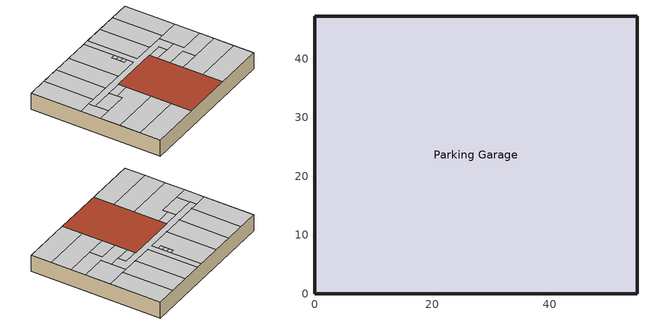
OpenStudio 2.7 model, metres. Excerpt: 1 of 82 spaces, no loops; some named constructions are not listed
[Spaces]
Parking Garage
 floor ground (Surface 171 SlabOnOrBelowGradeF073): 54.86,47.24 54.86,0 0,0 0,47.24 z-6.1
 wall ground (Surface 172-uw BelowGradeWallC114): 0,0 54.86,0 z-6.1:0
 wall ground (Surface 173-uw BelowGradeWallC114): 0,47.24 0,0 z-6.1:0
 wall ground (Surface 174-uw BelowGradeWallC114): 54.86,47.24 0,47.24 z-6.1:0
 wall ground (Surface 175-uw BelowGradeWallC114): 54.86,0 54.86,47.24 z-6.1:0
 ceiling to F1 Business Center: 43.89,14.63 43.89,19.2 36.58,19.2 36.58,14.63 z0
 ceiling to F1 Corridor: 45.72,23.77 45.72,28.96 32.92,28.96 32.92,47.24 30.78,47.24 30.78,28.96 4.57,28.96 4.57,26.82 42.06,26.82 42.06,23.77 z0
 ceiling to F1 Lounge: 54.86,14.63 54.86,19.81 45.72,19.81 45.72,23.77 42.06,23.77 36.58,23.77 36.58,19.2 43.89,19.2 43.89,14.63 z0
 ceiling to F1 Elevator Core: 30.78,32.92 30.78,34.44 29.26,34.44 29.26,32.92 z0
 ceiling to F1 Elevator N: 30.78,34.44 30.78,35.97 29.26,35.97 29.26,34.44 z0
 ceiling to F1 Elevator S: 30.78,31.39 30.78,32.92 29.26,32.92 29.26,31.39 z0
 ceiling to F1 Fitness Center: 54.86,19.81 54.86,28.96 45.72,28.96 45.72,19.81 z0
 ceiling to F1 Leasing Office: 4.57,21.95 4.57,28.96 0,28.96 0,21.95 z0
 ceiling to F1 Mechanical Room: 12.8,21.95 12.8,26.82 4.57,26.82 4.57,21.95 z0
 ceiling to F1 Retail N Core: 30.78,28.96 30.78,31.39 29.26,31.39 29.26,35.97 30.78,35.97 30.78,47.24 21.95,47.24 21.95,28.96 z0
 ceiling to F1 Retail NE Core: 47.55,28.96 47.55,47.24 40.23,47.24 40.23,28.96 z0
 ceiling to F1 Retail NE Inner: 40.23,28.96 40.23,47.24 32.92,47.24 32.92,28.96 z0
 ceiling to F1 Retail NE Outer: 54.86,28.96 54.86,47.24 47.55,47.24 47.55,28.96 z0
 ceiling to F1 Retail NW Inner Core: 21.95,28.96 21.95,47.24 14.63,47.24 14.63,28.96 z0
 ceiling to F1 Retail NW Outer: 7.32,28.96 7.32,47.24 0,47.24 0,28.96 z0
 ceiling to F1 Retail NW Outer Core: 14.63,28.96 14.63,47.24 7.32,47.24 7.32,28.96 z0
 ceiling to F1 Retail SE Bottom: 54.86,0 54.86,7.32 36.58,7.32 36.58,0 z0
 ceiling to F1 Retail SE Top: 54.86,7.32 54.86,14.63 36.58,14.63 36.58,7.32 z0
 ceiling to F1 Retail SW Bottom: 18.29,0 18.29,7.32 0,7.32 0,0 z0
 ceiling to F1 Retail SW Core: 18.29,7.32 18.29,14.63 0,14.63 0,7.32 z0
 ceiling to F1 Retail SW Top: 18.29,14.63 18.29,23.77 12.8,23.77 12.8,21.95 0,21.95 0,14.63 z0
 ceiling to F1 Stairs E: 42.06,23.77 42.06,26.82 36.58,26.82 36.58,23.77 z0
 ceiling to F1 Stairs W: 18.29,23.77 18.29,26.82 12.8,26.82 12.8,23.77 z0
 roof outside (FlatNonresWoodFramingAndOtherRoofUnconditioned): 36.58,0 36.58,26.82 18.29,26.82 18.29,0 z0
[SizingPeriod:DesignDay] Barometric Pressure {Pa}=83421; Wind Direction {deg}=280; Sky Clearness=0; Rain Indicator=0; Snow Indicator=0; Day of Month=21; Day Type=SummerDesignDay; Daylight Saving Time Indicator=0; Humidity Indicating Type=Wetbulb; Dry-Bulb Temperature Range Modifier Type=DefaultMultipliers; Solar Model Indicator=ASHRAETau
Name | Maximum Dry-Bulb Temperature {C} | Daily Dry-Bulb Temperature Range {deltaC} | Humidity Indicating Conditions at Maximum Dry-Bulb | Wind Speed {m/s} | Month | ASHRAE Taub | ASHRAE Taud
CA_BLUE-CANYON-AP June .4% Condns DB=>MCWB | 29 | 7.6 | 14.8 | 2.2 | 6 | 0.305 | 2.538
CA_BLUE-CANYON-AP July .4% Condns DB=>MCWB | 30.4 | 7.3 | 15.9 | 1.9 | 7 | 0.307 | 2.541
CA_BLUE-CANYON-AP August .4% Condns DB=>MCWB | 30.2 | 7.6 | 15.1 | 2 | 8 | 0.294 | 2.566
CA_BLUE-CANYON-AP September .4% Condns DB=>MCWB | 28.7 | 7.7 | 12.9 | 2.1 | 9 | 0.299 | 2.563
CA_BLUE-CANYON-AP October .4% Condns DB=>MCWB | 26.1 | 7 | 11.5 | 2.2 | 10 | 0.285 | 2.602
CA_BLUE-CANYON-AP November .4% Condns DB=>MCWB | 20.6 | 6 | 9.6 | 2.3 | 11 | 0.268 | 2.612
[Fan:ZoneExhaust] Flow Fraction Schedule=On; System Availability Manager Coupling Mode=Decoupled
Name | Availability Schedule | Fan Total Efficiency | Pressure Rise {Pa} | Maximum Flow Rate {m3/s} | Balanced Exhaust Fraction Schedule
Thermal Zone: F2-4 1-Bed North BaseExhFan | ResidentialLivingHVACAvail | 0.55575 | 824.696 | 0.264196 | Off
Thermal Zone: F2-4 2-Bed Core NE-NW BaseExhFan | ResidentialLivingHVACAvail | 0.55575 | 824.696 | 0.155459 | Off
Thermal Zone: F2-4 2-Bed East BaseExhFan; Thermal Zone: F2-4 2-Bed West BaseExhFan | ResidentialLivingHVACAvail | 0.55575 | 824.696 | 0.233189 | Off
Thermal Zone: F2-4 3-Bed NE BaseExhFan; Thermal Zone: F2-4 3-Bed NW BaseExhFan | ResidentialLivingHVACAvail | 0.55575 | 824.696 | 0.102365 | Off
Thermal Zone: F2-4 Studio SE BaseExhFan; Thermal Zone: F2-4 Studio SW BaseExhFan | ResidentialLivingHVACAvail | 0.55575 | 824.696 | 0.0441743 | Off
Thermal Zone: F5 1-Bed Core N BaseExhFan | ResidentialLivingHVACAvail | 0.55575 | 824.696 | 0.0172733 | Off
Thermal Zone: F5 1-Bed Core West BaseExhFan; Thermal Zone: F5 1-Bed Core East BaseExhFan | ResidentialLivingHVACAvail | 0.55575 | 824.696 | 0.0345466 | Off
Thermal Zone: F5 1-Bed North BaseExhFan | ResidentialLivingHVACAvail | 0.55575 | 824.696 | 0.0880654 | Off
Thermal Zone: F5 2-Bed Core NE-NW BaseExhFan | ResidentialLivingHVACAvail | 0.55575 | 824.696 | 0.0518198 | Off
Thermal Zone: F5 2-Bed East BaseExhFan; Thermal Zone: F5 2-Bed West BaseExhFan | ResidentialLivingHVACAvail | 0.55575 | 824.696 | 0.0777297 | Off
Thermal Zone: F5 3-Bed NE BaseExhFan; Thermal Zone: F5 3-Bed NW BaseExhFan | ResidentialLivingHVACAvail | 0.55575 | 824.696 | 0.0341218 | Off
Thermal Zone: F5 Studio SE BaseExhFan; Thermal Zone: F5 Studio SW BaseExhFan | ResidentialLivingHVACAvail | 0.55575 | 824.696 | 0.0147248 | Off
Thermal Zone: Parking Garage PropExhFan | ParkingHVACAvail | 0.6045 | 241.437 | 9.8755 | On
[Fan:OnOff] Availability Schedule=Always On; Fan Total Efficiency=0.4275; Pressure Rise {Pa}=317.19; Motor Efficiency=0.855; Motor In Airstream Fraction=1
Name | Maximum Flow Rate {m3/s} | Fan Power Ratio Function of Speed Ratio Curve | Fan Efficiency Ratio Function of Speed Ratio Curve
BaseSys1 Fan | 0.543532 | Fan On Off Power Curve | Fan On Off Efficiency Curve
BaseSys1 Fan-2 | 1.17773 | Fan On Off Power Curve 1 | Fan On Off Efficiency Curve 1
BaseSys1 Fan-3 | 1.30913 | Fan On Off Power Curve 2 | Fan On Off Efficiency Curve 2
BaseSys1 Fan-4 | 1.9726 | Fan On Off Power Curve 3 | Fan On Off Efficiency Curve 3
BaseSys1 Fan-5 | 0.989315 | Fan On Off Power Curve 4 | Fan On Off Efficiency Curve 4
BaseSys1 Fan-6 | 2.6198 | Fan On Off Power Curve 5 | Fan On Off Efficiency Curve 5
BaseSys1 Fan-7 | 2.96875 | Fan On Off Power Curve 6 | Fan On Off Efficiency Curve 6
BaseSys1 Fan-8 | 1.18026 | Fan On Off Power Curve 7 | Fan On Off Efficiency Curve 7
BaseSys1 Fan-9 | 1.31907 | Fan On Off Power Curve 8 | Fan On Off Efficiency Curve 8
BaseSys1 Fan-10 | 0.72156 | Fan On Off Power Curve 9 | Fan On Off Efficiency Curve 9
BaseSys1 Fan-11 | 0.678849 | Fan On Off Power Curve 10 | Fan On Off Efficiency Curve 10
BaseSys1 Fan-12 | 0.218165 | Fan On Off Power Curve 11 | Fan On Off Efficiency Curve 11
BaseSys1 Fan-13 | 0.469866 | Fan On Off Power Curve 12 | Fan On Off Efficiency Curve 12
BaseSys1 Fan-14 | 0.553944 | Fan On Off Power Curve 13 | Fan On Off Efficiency Curve 13
BaseSys1 Fan-15 | 0.923313 | Fan On Off Power Curve 14 | Fan On Off Efficiency Curve 14
BaseSys1 Fan-16 | 0.458761 | Fan On Off Power Curve 15 | Fan On Off Efficiency Curve 15
BaseSys1 Fan-17 | 0.993855 | Fan On Off Power Curve 16 | Fan On Off Efficiency Curve 16
BaseSys1 Fan-18 | 1.1756 | Fan On Off Power Curve 17 | Fan On Off Efficiency Curve 17
BaseSys1 Fan-19 | 0.44484 | Fan On Off Power Curve 18 | Fan On Off Efficiency Curve 18
BaseSys1 Fan-20 | 0.526533 | Fan On Off Power Curve 19 | Fan On Off Efficiency Curve 19
BaseSys1 Fan-21 | 0.264412 | Fan On Off Power Curve 20 | Fan On Off Efficiency Curve 20
BaseSys1 Fan-22 | 0.249915 | Fan On Off Power Curve 21 | Fan On Off Efficiency Curve 21
[Coil:Heating:Gas] Availability Schedule=Always On; Gas Burner Efficiency=0.810316; Parasitic Electric Load {W}=0; Part Load Fraction Correlation Curve=CoilHtgFurnFIRRatio_fQRatio; Parasitic Gas Load {W}=0
Name | Nominal Capacity {W}
BaseSys1 CoilHtg | 6101.42
BaseSys1 CoilHtg-2 | 13573.9
BaseSys1 CoilHtg-3 | 13608.8
BaseSys1 CoilHtg-4 | 32519.8
BaseSys1 CoilHtg-5 | 15035.3
BaseSys1 CoilHtg-6 | 30328.2
BaseSys1 CoilHtg-7 | 30325.2
BaseSys1 CoilHtg-8 | 14838.6
BaseSys1 CoilHtg-9 | 14838.3
BaseSys1 CoilHtg-10 | 7884.84
BaseSys1 CoilHtg-11 | 7882.97
BaseSys1 CoilHtg-12 | 2989.47
BaseSys1 CoilHtg-13 | 6253.55
BaseSys1 CoilHtg-14 | 6251.35
BaseSys1 CoilHtg-15 | 15221.5
BaseSys1 CoilHtg-16 | 7196.01
BaseSys1 CoilHtg-17 | 13817.6
BaseSys1 CoilHtg-18 | 13814.1
BaseSys1 CoilHtg-19 | 6580.06
BaseSys1 CoilHtg-20 | 6578.65
BaseSys1 CoilHtg-21 | 3270.64
BaseSys1 CoilHtg-22 | 3271.14
[Coil:Cooling:DX:SingleSpeed] Availability Schedule=Always On Discrete; Rated Sensible Heat Ratio=autosize; Rated COP {W/W}=4.41404; Rated Evaporator Fan Power Per Volume Flow Rate {W/(m3/s)}=773.3; Total Cooling Capacity Function of Temperature Curve=CoilClgDXQRatio_fTwbToadbSI; Total Cooling Capacity Function of Flow Fraction Curve=CoilClgDXSnglQRatio_fCFMRatio; Energy Input Ratio Function of Temperature Curve=CoilClgDXStdSEER14EER12p2EIR_fTwbToadbSI; Energy Input Ratio Function of Flow Fraction Curve=CoilClgDXSnglEIRRatio_fCFMRatio; Part Load Fraction Correlation Curve=CoilClgDXSEEREIRRatio_fQFrac; Condenser Type=AirCooled; Evaporative Condenser Effectiveness=0; Evaporative Condenser Air Flow Rate {m3/s}=Autosize; Evaporative Condenser Pump Rated Power Consumption {W}=Autosize; Crankcase Heater Capacity {W}=0; Maximum Outdoor Dry-Bulb Temperature for Crankcase Heater Operation {C}=0; Basin Heater Capacity {W/K}=0; Basin Heater Setpoint Temperature {C}=10
Name | Rated Total Cooling Capacity {W} | Rated Air Flow Rate {m3/s}
BaseSys1 CoilClg | 9401.13 | 0.543532
BaseSys1 CoilClg-2 | 20370.5 | 1.17773
BaseSys1 CoilClg-3 | 22643.1 | 1.30913
BaseSys1 CoilClg-4 | 34118.7 | 1.9726
BaseSys1 CoilClg-5 | 17111.7 | 0.989315
BaseSys1 CoilClg-6 | 45313.2 | 2.6198
BaseSys1 CoilClg-7 | 51348.7 | 2.96875
BaseSys1 CoilClg-8 | 20414.2 | 1.18026
BaseSys1 CoilClg-9 | 22815.1 | 1.31907
BaseSys1 CoilClg-10 | 12480.4 | 0.72156
BaseSys1 CoilClg-11 | 11741.6 | 0.678849
BaseSys1 CoilClg-12 | 3773.44 | 0.218165
BaseSys1 CoilClg-13 | 8126.95 | 0.469866
BaseSys1 CoilClg-14 | 9581.26 | 0.553944
BaseSys1 CoilClg-15 | 15970 | 0.923313
BaseSys1 CoilClg-16 | 7934.9 | 0.458761
BaseSys1 CoilClg-17 | 17190.1 | 0.993855
BaseSys1 CoilClg-18 | 20333.6 | 1.1756
BaseSys1 CoilClg-19 | 7694.11 | 0.44484
BaseSys1 CoilClg-20 | 9107.1 | 0.526533
BaseSys1 CoilClg-21 | 4573.4 | 0.264412
BaseSys1 CoilClg-22 | 4322.65 | 0.249915
[ZoneHVAC:PackagedTerminalAirConditioner] Availability Schedule=AllOnHVACAvail; Outdoor Air Flow Rate During Cooling Operation {m3/s}=0; Outdoor Air Flow Rate During Heating Operation {m3/s}=0; Outdoor Air Flow Rate When No Cooling or Heating is Needed {m3/s}=0; Fan Placement=DrawThrough; Supply Air Fan Operating Mode Schedule=CyclingHVACAvail
Name | Supply Air Flow Rate During Cooling Operation {m3/s} | Supply Air Flow Rate During Heating Operation {m3/s} | Supply Air Flow Rate When No Cooling or Heating is Needed {m3/s} | Supply Air Fan | Heating Coil | Cooling Coil
BaseZnSys1 | 0.543532 | 0.543532 | 0.543532 | BaseSys1 Fan | BaseSys1 CoilHtg | BaseSys1 CoilClg
BaseZnSys1-2 | 1.17773 | 1.17773 | 1.17773 | BaseSys1 Fan-2 | BaseSys1 CoilHtg-2 | BaseSys1 CoilClg-2
BaseZnSys1-3 | 1.30913 | 1.30913 | 1.30913 | BaseSys1 Fan-3 | BaseSys1 CoilHtg-3 | BaseSys1 CoilClg-3
BaseZnSys1-4 | 1.9726 | 1.9726 | 1.9726 | BaseSys1 Fan-4 | BaseSys1 CoilHtg-4 | BaseSys1 CoilClg-4
BaseZnSys1-5 | 0.989315 | 0.989315 | 0.989315 | BaseSys1 Fan-5 | BaseSys1 CoilHtg-5 | BaseSys1 CoilClg-5
BaseZnSys1-6 | 2.6198 | 2.6198 | 2.6198 | BaseSys1 Fan-6 | BaseSys1 CoilHtg-6 | BaseSys1 CoilClg-6
BaseZnSys1-7 | 2.96875 | 2.96875 | 2.96875 | BaseSys1 Fan-7 | BaseSys1 CoilHtg-7 | BaseSys1 CoilClg-7
BaseZnSys1-8 | 1.18026 | 1.18026 | 1.18026 | BaseSys1 Fan-8 | BaseSys1 CoilHtg-8 | BaseSys1 CoilClg-8
BaseZnSys1-9 | 1.31907 | 1.31907 | 1.31907 | BaseSys1 Fan-9 | BaseSys1 CoilHtg-9 | BaseSys1 CoilClg-9
BaseZnSys1-10 | 0.72156 | 0.72156 | 0.72156 | BaseSys1 Fan-10 | BaseSys1 CoilHtg-10 | BaseSys1 CoilClg-10
BaseZnSys1-11 | 0.678849 | 0.678849 | 0.678849 | BaseSys1 Fan-11 | BaseSys1 CoilHtg-11 | BaseSys1 CoilClg-11
BaseZnSys1-12 | 0.218165 | 0.218165 | 0.218165 | BaseSys1 Fan-12 | BaseSys1 CoilHtg-12 | BaseSys1 CoilClg-12
BaseZnSys1-13 | 0.469866 | 0.469866 | 0.469866 | BaseSys1 Fan-13 | BaseSys1 CoilHtg-13 | BaseSys1 CoilClg-13
BaseZnSys1-14 | 0.553944 | 0.553944 | 0.553944 | BaseSys1 Fan-14 | BaseSys1 CoilHtg-14 | BaseSys1 CoilClg-14
BaseZnSys1-15 | 0.923313 | 0.923313 | 0.923313 | BaseSys1 Fan-15 | BaseSys1 CoilHtg-15 | BaseSys1 CoilClg-15
BaseZnSys1-16 | 0.458761 | 0.458761 | 0.458761 | BaseSys1 Fan-16 | BaseSys1 CoilHtg-16 | BaseSys1 CoilClg-16
BaseZnSys1-17 | 0.993855 | 0.993855 | 0.993855 | BaseSys1 Fan-17 | BaseSys1 CoilHtg-17 | BaseSys1 CoilClg-17
BaseZnSys1-18 | 1.1756 | 1.1756 | 1.1756 | BaseSys1 Fan-18 | BaseSys1 CoilHtg-18 | BaseSys1 CoilClg-18
BaseZnSys1-19 | 0.44484 | 0.44484 | 0.44484 | BaseSys1 Fan-19 | BaseSys1 CoilHtg-19 | BaseSys1 CoilClg-19
BaseZnSys1-20 | 0.526533 | 0.526533 | 0.526533 | BaseSys1 Fan-20 | BaseSys1 CoilHtg-20 | BaseSys1 CoilClg-20
BaseZnSys1-21 | 0.264412 | 0.264412 | 0.264412 | BaseSys1 Fan-21 | BaseSys1 CoilHtg-21 | BaseSys1 CoilClg-21
BaseZnSys1-22 | 0.249915 | 0.249915 | 0.249915 | BaseSys1 Fan-22 | BaseSys1 CoilHtg-22 | BaseSys1 CoilClg-22
[Curve:Biquadratic]
CoilClgDXQRatio_fTwbToadbSI: Coefficient1 Constant=0.86779; Coefficient2 x=0.014245; Coefficient3 x**2=0.000554; Coefficient4 y=-0.007569; Coefficient5 y**2=3.2e-005; Coefficient6 x*y=-0.000191; Minimum Value of x=13.89; Maximum Value of x=25; Minimum Value of y=23.89; Maximum Value of y=46.11; Minimum Curve Output=0.77; Maximum Curve Output=1.29
[Curve:Cubic] Coefficient1 Constant=1; Coefficient2 x=0; Coefficient3 x**2=0; Coefficient4 x**3=0; Maximum Value of x=1
Name | Minimum Value of x | Minimum Curve Output | Maximum Curve Output
CoilClgDXSEEREIRRatio_fQFrac | 0.7 | 1 | 1
Fan On Off Efficiency Curve; Fan On Off Efficiency Curve 1; Fan On Off Efficiency Curve 2; Fan On Off Efficiency Curve 3; Fan On Off Efficiency Curve 4; Fan On Off Efficiency Curve 5; Fan On Off Efficiency Curve 6; Fan On Off Efficiency Curve 7; Fan On Off Efficiency Curve 8; Fan On Off Efficiency Curve 9; Fan On Off Efficiency Curve 10; Fan On Off Efficiency Curve 11; Fan On Off Efficiency Curve 12; Fan On Off Efficiency Curve 13; Fan On Off Efficiency Curve 14; Fan On Off Efficiency Curve 15; Fan On Off Efficiency Curve 16; Fan On Off Efficiency Curve 17; Fan On Off Efficiency Curve 18; Fan On Off Efficiency Curve 19; Fan On Off Efficiency Curve 20; Fan On Off Efficiency Curve 21 | 0
[Curve:Quadratic]
Name | Coefficient1 Constant | Coefficient2 x | Coefficient3 x**2 | Minimum Value of x | Maximum Value of x | Minimum Curve Output | Maximum Curve Output
CoilClgDXSnglQRatio_fCFMRatio | 0.8 | 0.2 | 0 | 0 | 100 | 0.8
CoilClgDXSnglEIRRatio_fCFMRatio | 1.156 | -0.1816 | 0.0256 | 0 | 100
CoilHtgFurnFIRRatio_fQRatio | 0.01861 | 1.09421 | -0.112819 | 0.7 | 1 | 0.73 | 1
[Table:MultiVariableLookup]
CoilClgDXStdSEER14EER12p2EIR_fTwbToadbSI: EvaluateCurveToLimits, BiQuadratic, 1, Temperature, Temperature, Dimensionless, 2, 19.44, 35, 1, 19.44, 27.78, 0.8488, 19.44, 43.33, 1.2035, 13.89, 35, 1.1649, 13.89, 27.78, 0.9925, 13.89, 43.33, 1.3969, 25, 35, 0.8835, 25, 27.78, 0.7474, 25, 43.33, 1.0668
[Schedule:Day]
OnDay; ParkingHVACAvailSun; ParkingHVACAvailWD; ParkingHVACAvailSat; AllOnHVACAvailDay; ResidentialLivingHVACAvailSun; ResidentialLivingHVACAvailWD; ResidentialLivingHVACAvailSat: 1, 0, 1, 2, 0, 1, 3, 0, 1, 4, 0, 1, 5, 0, 1, 6, 0, 1, 7, 0, 1, 8, 0, 1, 9, 0, 1, 10, 0, 1, 11, 0, 1, 12, 0, 1, 13, 0, 1, 14, 0, 1, 15, 0, 1, 16, 0, 1, 17, 0, 1, 18, 0, 1, 19, 0, 1, 20, 0, 1, 21, 0, 1, 22, 0, 1, 23, 0, 1, 24, 0, 1
OffDay; CyclingHVACAvailAll: 1, 0, 0, 2, 0, 0, 3, 0, 0, 4, 0, 0, 5, 0, 0, 6, 0, 0, 7, 0, 0, 8, 0, 0, 9, 0, 0, 10, 0, 0, 11, 0, 0, 12, 0, 0, 13, 0, 0, 14, 0, 0, 15, 0, 0, 16, 0, 0, 17, 0, 0, 18, 0, 0, 19, 0, 0, 20, 0, 0, 21, 0, 0, 22, 0, 0, 23, 0, 0, 24, 0, 0
RetailReceptacleSun: 1, 0, 0.05, 2, 0, 0.05, 3, 0, 0.05, 4, 0, 0.05, 5, 0, 0.05, 6, 0, 0.05, 7, 0, 0.05, 8, 0, 0.05, 9, 0, 0.1, 10, 0, 0.1, 11, 0, 0.4, 12, 0, 0.4, 13, 0, 0.6, 14, 0, 0.6, 15, 0, 0.6, 16, 0, 0.6, 17, 0, 0.6, 18, 0, 0.4, 19, 0, 0.2, 20, 0, 0.05, 21, 0, 0.05, 22, 0, 0.05, 23, 0, 0.05, 24, 0, 0.05
RetailReceptacleWD: 1, 0, 0.05, 2, 0, 0.05, 3, 0, 0.05, 4, 0, 0.05, 5, 0, 0.05, 6, 0, 0.05, 7, 0, 0.05, 8, 0, 0.2, 9, 0, 0.5, 10, 0, 0.9, 11, 0, 0.9, 12, 0, 0.9, 13, 0, 0.9, 14, 0, 0.9, 15, 0, 0.9, 16, 0, 0.9, 17, 0, 0.9, 18, 0, 0.9, 19, 0, 0.6, 20, 0, 0.6, 21, 0, 0.5, 22, 0, 0.2, 23, 0, 0.05, 24, 0, 0.05
RetailReceptacleSat: 1, 0, 0.05, 2, 0, 0.05, 3, 0, 0.05, 4, 0, 0.05, 5, 0, 0.05, 6, 0, 0.05, 7, 0, 0.05, 8, 0, 0.1, 9, 0, 0.3, 10, 0, 0.6, 11, 0, 0.9, 12, 0, 0.9, 13, 0, 0.9, 14, 0, 0.9, 15, 0, 0.9, 16, 0, 0.9, 17, 0, 0.9, 18, 0, 0.9, 19, 0, 0.5, 20, 0, 0.3, 21, 0, 0.3, 22, 0, 0.1, 23, 0, 0.05, 24, 0, 0.05
RetailInfiltrationSat: 1, 0, 1, 2, 0, 1, 3, 0, 1, 4, 0, 1, 5, 0, 1, 6, 0, 1, 7, 0, 0.25, 8, 0, 0.25, 9, 0, 0.25, 10, 0, 0.25, 11, 0, 0.25, 12, 0, 0.25, 13, 0, 0.25, 14, 0, 0.25, 15, 0, 0.25, 16, 0, 0.25, 17, 0, 0.25, 18, 0, 0.25, 19, 0, 0.25, 20, 0, 0.25, 21, 0, 0.25, 22, 0, 0.25, 23, 0, 1, 24, 0, 1
ParkingLightsSun: 1, 0, 0.5, 2, 0, 0.5, 3, 0, 0.5, 4, 0, 0.5, 5, 0, 0.5, 6, 0, 0.5, 7, 0, 0.5, 8, 0, 0.5, 9, 0, 0.5, 10, 0, 0.5, 11, 0, 0.5, 12, 0, 0.5, 13, 0, 0.5, 14, 0, 0.5, 15, 0, 0.5, 16, 0, 0.5, 17, 0, 0.5, 18, 0, 0.5, 19, 0, 0.5, 20, 0, 0.5, 21, 0, 0.5, 22, 0, 0.5, 23, 0, 0.5, 24, 0, 0.5
ParkingLightsWD: 1, 0, 0.5, 2, 0, 0.5, 3, 0, 0.5, 4, 0, 0.5, 5, 0, 0.5, 6, 0, 0.5, 7, 0, 1, 8, 0, 1, 9, 0, 1, 10, 0, 1, 11, 0, 1, 12, 0, 1, 13, 0, 1, 14, 0, 1, 15, 0, 1, 16, 0, 1, 17, 0, 1, 18, 0, 1, 19, 0, 1, 20, 0, 1, 21, 0, 1, 22, 0, 1, 23, 0, 0.5, 24, 0, 0.5
ParkingLightsSat: 1, 0, 0.5, 2, 0, 0.5, 3, 0, 0.5, 4, 0, 0.5, 5, 0, 0.5, 6, 0, 0.5, 7, 0, 1, 8, 0, 1, 9, 0, 1, 10, 0, 1, 11, 0, 1, 12, 0, 1, 13, 0, 1, 14, 0, 1, 15, 0, 1, 16, 0, 1, 17, 0, 1, 18, 0, 0.5, 19, 0, 0.5, 20, 0, 0.5, 21, 0, 0.5, 22, 0, 0.5, 23, 0, 0.5, 24, 0, 0.5
RetailLightsSun: 1, 0, 0.05, 2, 0, 0.05, 3, 0, 0.05, 4, 0, 0.05, 5, 0, 0.05, 6, 0, 0.05, 7, 0, 0.05, 8, 0, 0.05, 9, 0, 0.1, 10, 0, 0.1, 11, 0, 0.4, 12, 0, 0.4, 13, 0, 0.55, 14, 0, 0.55, 15, 0, 0.55, 16, 0, 0.55, 17, 0, 0.55, 18, 0, 0.4, 19, 0, 0.2, 20, 0, 0.05, 21, 0, 0.05, 22, 0, 0.05, 23, 0, 0.05, 24, 0, 0.05
RetailLightsWD: 1, 0, 0.05, 2, 0, 0.05, 3, 0, 0.05, 4, 0, 0.05, 5, 0, 0.05, 6, 0, 0.05, 7, 0, 0.05, 8, 0, 0.2, 9, 0, 0.5, 10, 0, 0.85, 11, 0, 0.85, 12, 0, 0.85, 13, 0, 0.85, 14, 0, 0.85, 15, 0, 0.85, 16, 0, 0.85, 17, 0, 0.85, 18, 0, 0.85, 19, 0, 0.55, 20, 0, 0.55, 21, 0, 0.5, 22, 0, 0.2, 23, 0, 0.05, 24, 0, 0.05
RetailLightsSat: 1, 0, 0.05, 2, 0, 0.05, 3, 0, 0.05, 4, 0, 0.05, 5, 0, 0.05, 6, 0, 0.05, 7, 0, 0.05, 8, 0, 0.1, 9, 0, 0.3, 10, 0, 0.55, 11, 0, 0.85, 12, 0, 0.85, 13, 0, 0.85, 14, 0, 0.85, 15, 0, 0.85, 16, 0, 0.85, 17, 0, 0.85, 18, 0, 0.85, 19, 0, 0.5, 20, 0, 0.3, 21, 0, 0.3, 22, 0, 0.1, 23, 0, 0.05, 24, 0, 0.05
RetailClgSetptSun: 1, 0, 29.4444, 2, 0, 29.4444, 3, 0, 29.4444, 4, 0, 29.4444, 5, 0, 29.4444, 6, 0, 29.4444, 7, 0, 29.4444, 8, 0, 29.4444, 9, 0, 23.8889, 10, 0, 23.8889, 11, 0, 23.8889, 12, 0, 23.8889, 13, 0, 23.8889, 14, 0, 23.8889, 15, 0, 23.8889, 16, 0, 23.8889, 17, 0, 23.8889, 18, 0, 23.8889, 19, 0, 23.8889, 20, 0, 29.4444, 21, 0, 29.4444, 22, 0, 29.4444, 23, 0, 29.4444, 24, 0, 29.4444
RetailClgSetptWD: 1, 0, 29.4444, 2, 0, 29.4444, 3, 0, 29.4444, 4, 0, 29.4444, 5, 0, 29.4444, 6, 0, 29.4444, 7, 0, 23.8889, 8, 0, 23.8889, 9, 0, 23.8889, 10, 0, 23.8889, 11, 0, 23.8889, 12, 0, 23.8889, 13, 0, 23.8889, 14, 0, 23.8889, 15, 0, 23.8889, 16, 0, 23.8889, 17, 0, 23.8889, 18, 0, 23.8889, 19, 0, 23.8889, 20, 0, 23.8889, 21, 0, 23.8889, 22, 0, 29.4444, 23, 0, 29.4444, 24, 0, 29.4444
RetailClgSetptSat: 1, 0, 29.4444, 2, 0, 29.4444, 3, 0, 29.4444, 4, 0, 29.4444, 5, 0, 29.4444, 6, 0, 29.4444, 7, 0, 23.8889, 8, 0, 23.8889, 9, 0, 23.8889, 10, 0, 23.8889, 11, 0, 23.8889, 12, 0, 23.8889, 13, 0, 23.8889, 14, 0, 23.8889, 15, 0, 23.8889, 16, 0, 23.8889, 17, 0, 23.8889, 18, 0, 23.8889, 19, 0, 23.8889, 20, 0, 23.8889, 21, 0, 23.8889, 22, 0, 23.8889, 23, 0, 29.4444, 24, 0, 29.4444
RetailHtgSetptSun: 1, 0, 15.5556, 2, 0, 15.5556, 3, 0, 15.5556, 4, 0, 15.5556, 5, 0, 15.5556, 6, 0, 15.5556, 7, 0, 15.5556, 8, 0, 15.5556, 9, 0, 21.1111, 10, 0, 21.1111, 11, 0, 21.1111, 12, 0, 21.1111, 13, 0, 21.1111, 14, 0, 21.1111, 15, 0, 21.1111, 16, 0, 21.1111, 17, 0, 21.1111, 18, 0, 21.1111, 19, 0, 21.1111, 20, 0, 15.5556, 21, 0, 15.5556, 22, 0, 15.5556, 23, 0, 15.5556, 24, 0, 15.5556
RetailHtgSetptWD: 1, 0, 15.5556, 2, 0, 15.5556, 3, 0, 15.5556, 4, 0, 15.5556, 5, 0, 15.5556, 6, 0, 15.5556, 7, 0, 21.1111, 8, 0, 21.1111, 9, 0, 21.1111, 10, 0, 21.1111, 11, 0, 21.1111, 12, 0, 21.1111, 13, 0, 21.1111, 14, 0, 21.1111, 15, 0, 21.1111, 16, 0, 21.1111, 17, 0, 21.1111, 18, 0, 21.1111, 19, 0, 21.1111, 20, 0, 21.1111, 21, 0, 21.1111, 22, 0, 15.5556, 23, 0, 15.5556, 24, 0, 15.5556
RetailHtgSetptSat: 1, 0, 15.5556, 2, 0, 15.5556, 3, 0, 15.5556, 4, 0, 15.5556, 5, 0, 15.5556, 6, 0, 15.5556, 7, 0, 21.1111, 8, 0, 21.1111, 9, 0, 21.1111, 10, 0, 21.1111, 11, 0, 21.1111, 12, 0, 21.1111, 13, 0, 21.1111, 14, 0, 21.1111, 15, 0, 21.1111, 16, 0, 21.1111, 17, 0, 21.1111, 18, 0, 21.1111, 19, 0, 21.1111, 20, 0, 21.1111, 21, 0, 21.1111, 22, 0, 21.1111, 23, 0, 15.5556, 24, 0, 15.5556
Schedule Day 2: 24, 0, 1
[Schedule:Week]
ParkingHVACAvailWk: ParkingHVACAvailSun, ParkingHVACAvailWD, ParkingHVACAvailWD, ParkingHVACAvailWD, ParkingHVACAvailWD, ParkingHVACAvailWD, ParkingHVACAvailSat, ParkingHVACAvailSun, AllOnHVACAvailDay, AllOnHVACAvailDay, ParkingHVACAvailSun, ParkingHVACAvailSun
ResidentialLivingHVACAvailWk: ResidentialLivingHVACAvailSun, ResidentialLivingHVACAvailWD, ResidentialLivingHVACAvailWD, ResidentialLivingHVACAvailWD, ResidentialLivingHVACAvailWD, ResidentialLivingHVACAvailWD, ResidentialLivingHVACAvailSat, ResidentialLivingHVACAvailSun, AllOnHVACAvailDay, AllOnHVACAvailDay, ResidentialLivingHVACAvailSun, ResidentialLivingHVACAvailSun
OnWk: OnDay, OnDay, OnDay, OnDay, OnDay, OnDay, OnDay, OnDay, OnDay, OnDay, OnDay, OnDay
OffWk: OffDay, OffDay, OffDay, OffDay, OffDay, OffDay, OffDay, OffDay, OffDay, OffDay, OffDay, OffDay
CyclingHVACAvailWk: CyclingHVACAvailAll, CyclingHVACAvailAll, CyclingHVACAvailAll, CyclingHVACAvailAll, CyclingHVACAvailAll, CyclingHVACAvailAll, CyclingHVACAvailAll, CyclingHVACAvailAll, CyclingHVACAvailAll, CyclingHVACAvailAll, CyclingHVACAvailAll, CyclingHVACAvailAll
AllOnHVACAvailWk: AllOnHVACAvailDay, AllOnHVACAvailDay, AllOnHVACAvailDay, AllOnHVACAvailDay, AllOnHVACAvailDay, AllOnHVACAvailDay, AllOnHVACAvailDay, AllOnHVACAvailDay, AllOnHVACAvailDay, AllOnHVACAvailDay, AllOnHVACAvailDay, AllOnHVACAvailDay
[Schedule:Year]
ParkingHVACAvail: 12, 31, ParkingHVACAvailWk
ResidentialLivingHVACAvail: 12, 31, ResidentialLivingHVACAvailWk
On: 12, 31, OnWk
Off: 12, 31, OffWk
CyclingHVACAvail: 12, 31, CyclingHVACAvailWk
AllOnHVACAvail: 12, 31, AllOnHVACAvailWk
[Schedule:Ruleset]
Always On: Default Day Schedule=Schedule Day 2
[Schedule:Constant]
Always On Discrete: Value=1
[Curve:Exponent] Coefficient1 Constant=1; Coefficient2 Constant=0; Coefficient3 Constant=0; Minimum Value of x=0; Maximum Value of x=1
Fan On Off Power Curve; Fan On Off Power Curve 1; Fan On Off Power Curve 2; Fan On Off Power Curve 3; Fan On Off Power Curve 4; Fan On Off Power Curve 5; Fan On Off Power Curve 6; Fan On Off Power Curve 7; Fan On Off Power Curve 8; Fan On Off Power Curve 9; Fan On Off Power Curve 10; Fan On Off Power Curve 11; Fan On Off Power Curve 12; Fan On Off Power Curve 13; Fan On Off Power Curve 14; Fan On Off Power Curve 15; Fan On Off Power Curve 16; Fan On Off Power Curve 17; Fan On Off Power Curve 18; Fan On Off Power Curve 19; Fan On Off Power Curve 20; Fan On Off Power Curve 21
